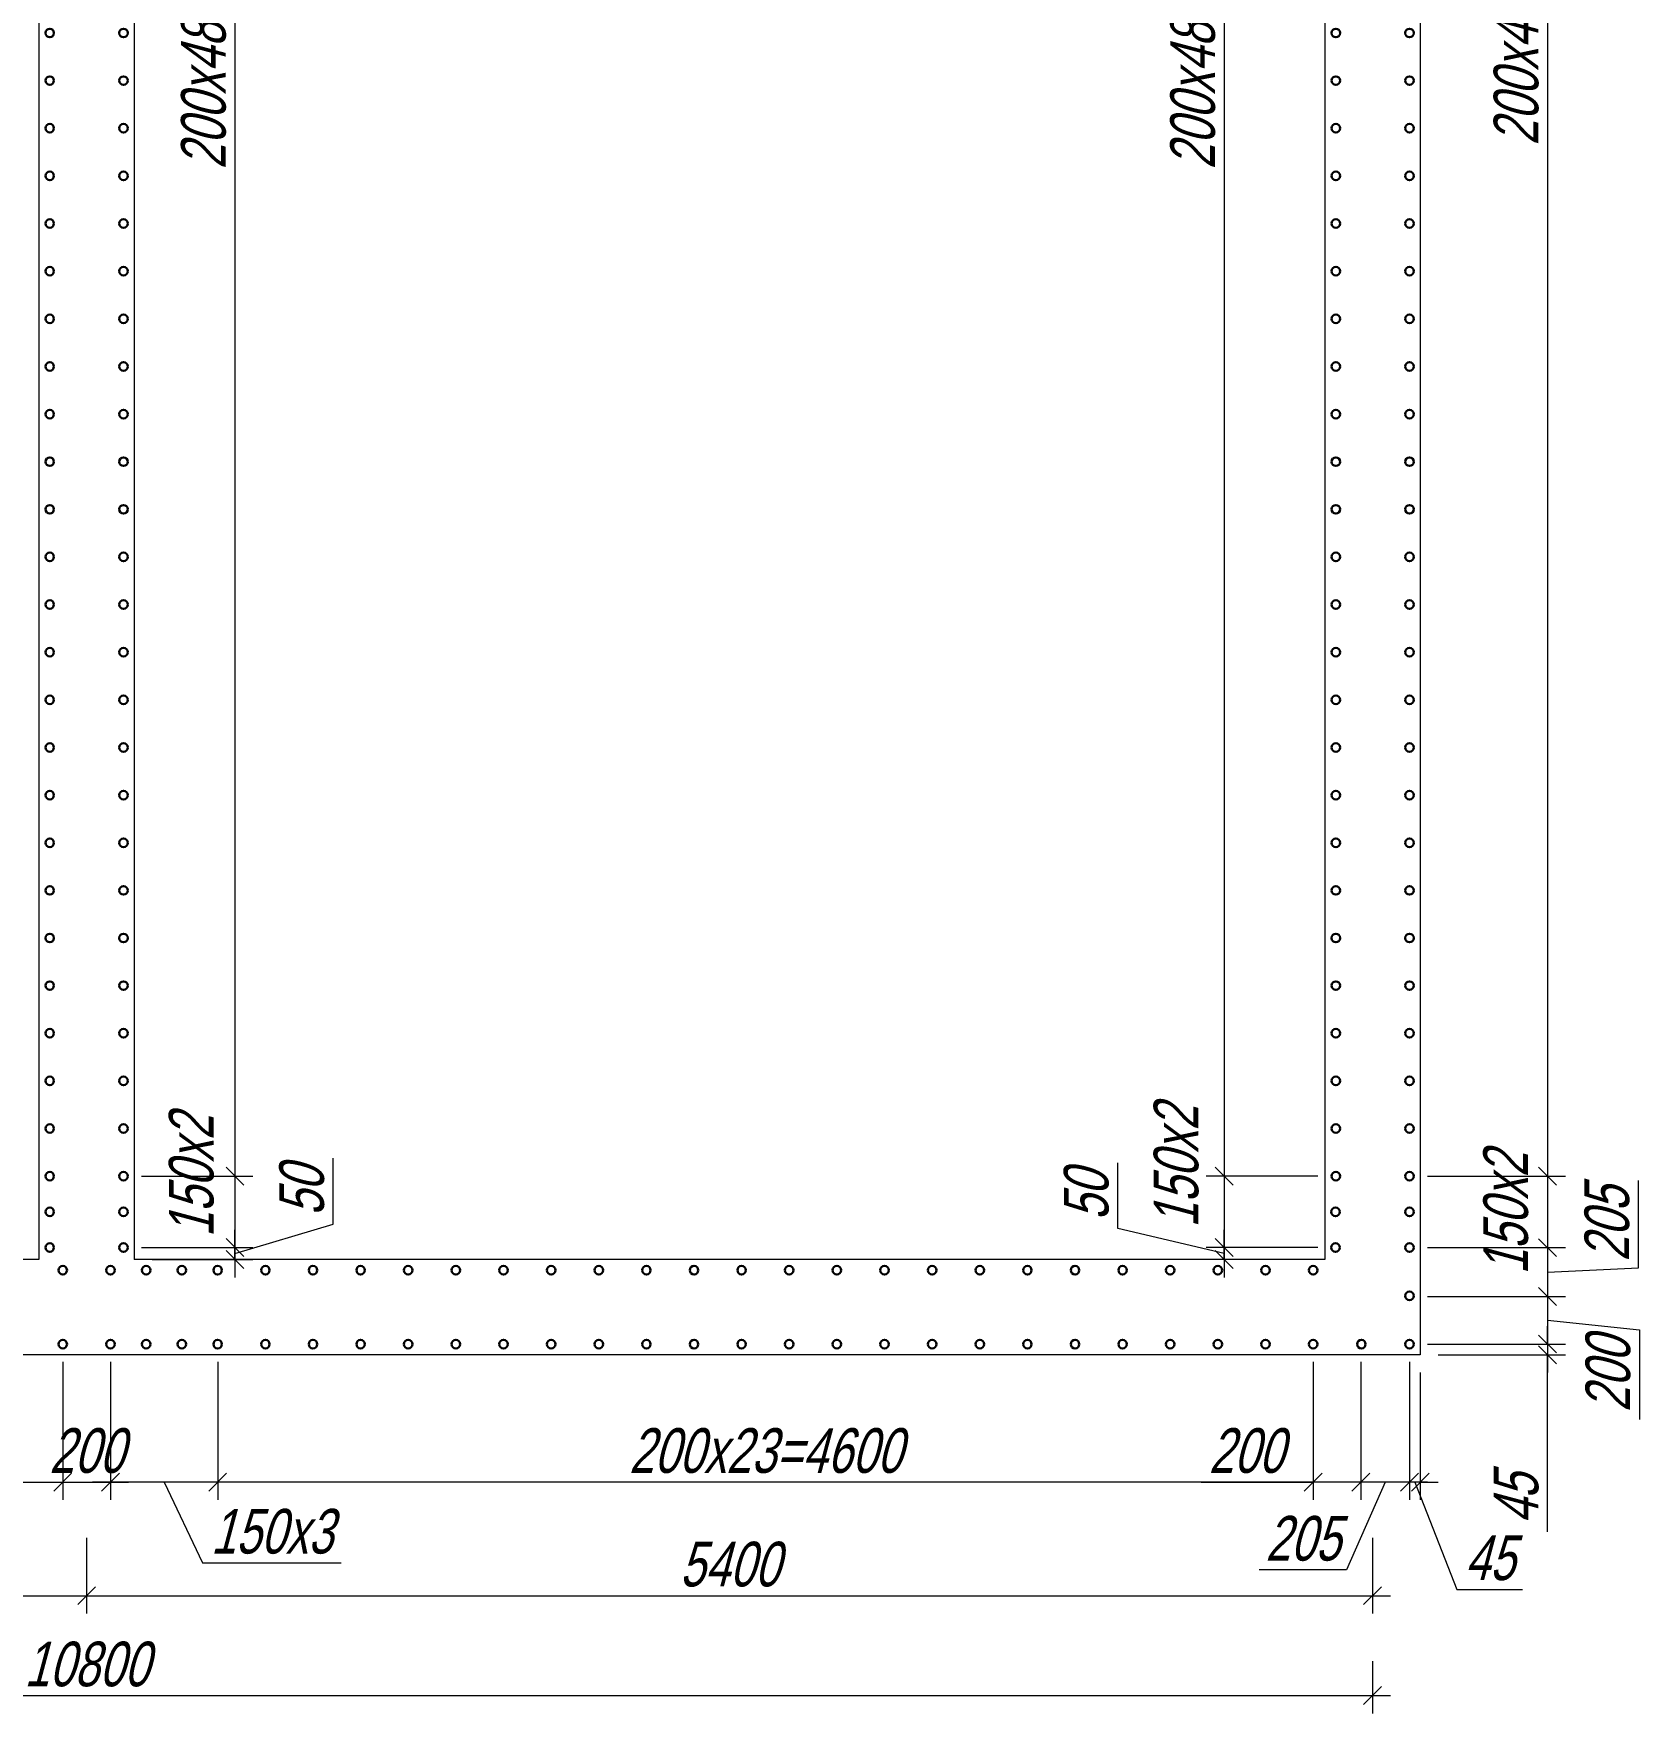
# Model space of a CAD drawing. Header units: millimetres. Extents: x 5929542 to 6152618, y 10240044 to 10382466.
# Drawn here: x 6065048 to 6071791, y 10284932 to 10291986 of the extents above; entities that cross this region are included whole.
import ezdxf

# ---------------------------------------------------------------- set-up
doc = ezdxf.new("R2010")
doc.units = ezdxf.units.MM
doc.header["$PDMODE"] = 35
doc.layers.get('Defpoints').update_dxf_attribs({"color": 253})
for name, color, linetype, lineweight in [('Основная', 7, 'Continuous', 30), ('Построения', 7, 'Continuous', 13), ('Размеры', 172, 'Continuous', 13)]:
    doc.layers.add(name, color=color, linetype=linetype, lineweight=lineweight)
doc.styles.add('GOST 2.304', font='mipgost.ttf', dxfattribs={"width": 0.75, "oblique": 15})
doc.dimstyles.new('SPDS', dxfattribs={"dimtxt": 2.5, "dimasz": 1, "dimexe": 1, "dimexo": 1, "dimgap": 0.5, "dimtad": 1, "dimdec": 0, "dimrnd": 0.001, "dimtxsty": 'GOST 2.304', "dimblk": 'OBLIQUE', "dimcen": 2.5, "dimdle": 1, "dimclrd": 256, "dimclre": 256, "dimclrt": 256, "dimadec": 0, "dimazin": 2, "dimtfac": 0.75, "dimtdec": 0, "dimtmove": 1, "dimatfit": 3, "dimfxl": 1, "dimtolj": 1, "dimlwd": -1, "dimlwe": -1, "dimarcsym": 0})

# ---------------------------------------------------------------- blocks, each defined once
blk = doc.blocks.new('_Oblique')
at = {"color": 0, "linetype": 'ByBlock', "lineweight": -2}
blk.add_line((-0.5, -0.5), (0.5, 0.5), dxfattribs=at)
blk = doc.blocks.new('*D217')
at = {"layer": 'Defpoints', "color": 0, "ltscale": 100, "transparency": 16777216}
for p in [(6059869.7, 10285226.8), (6070670.4, 10285226.8), (6070670.4, 10285007.3)]:
    blk.add_point(p, dxfattribs=at)
at = {"layer": 'Размеры', "ltscale": 100, "transparency": 16777216}
for p, q in [((6059869.7, 10285151.8), (6059869.7, 10284932.3)), ((6070670.4, 10285151.8), (6070670.4, 10284932.3)), ((6059794.7, 10285007.3), (6070745.4, 10285007.3))]:
    blk.add_line(p, q, dxfattribs=at)
at = {"layer": 'Размеры', "ltscale": 100, "transparency": 16777216, "xscale": 75, "yscale": 75, "zscale": 75, "rotation": 180}
blk.add_blockref('_Oblique', (6059869.7, 10285007.3), dxfattribs=at)
at = {"layer": 'Размеры', "ltscale": 100, "transparency": 16777216, "xscale": 75, "yscale": 75, "zscale": 75}
blk.add_blockref('_Oblique', (6070670.4, 10285007.3), dxfattribs=at)
at = {"layer": 'Размеры', "ltscale": 100, "transparency": 16777216, "insert": (6065270.1, 10285138.5), "char_height": 187.5, "attachment_point": 5, "style": 'GOST 2.304'}
blk.add_mtext('\\A1;10800', dxfattribs=at)
blk = doc.blocks.new('*D214')
at = {"layer": 'Defpoints', "color": 0, "ltscale": 100, "transparency": 16777216}
for p in [(6059869.7, 10285551.2), (6065270.4, 10285551.2), (6065270.4, 10285426.6)]:
    blk.add_point(p, dxfattribs=at)
at = {"layer": 'Размеры', "ltscale": 100, "transparency": 16777216}
for p, q in [((6059794.7, 10285426.6), (6065345.4, 10285426.6)), ((6059869.7, 10285476.2), (6059869.7, 10285351.6)), ((6065270.4, 10285476.2), (6065270.4, 10285351.6))]:
    blk.add_line(p, q, dxfattribs=at)
at = {"layer": 'Размеры', "ltscale": 100, "transparency": 16777216, "xscale": 75, "yscale": 75, "zscale": 75, "rotation": 180}
blk.add_blockref('_Oblique', (6059869.7, 10285426.6), dxfattribs=at)
at = {"layer": 'Размеры', "ltscale": 100, "transparency": 16777216, "xscale": 75, "yscale": 75, "zscale": 75}
blk.add_blockref('_Oblique', (6065270.4, 10285426.6), dxfattribs=at)
at = {"layer": 'Размеры', "ltscale": 100, "transparency": 16777216, "insert": (6062570.1, 10285557.9), "char_height": 187.5, "attachment_point": 5, "style": 'GOST 2.304'}
blk.add_mtext('\\A1;5400', dxfattribs=at)
blk = doc.blocks.new('*D215')
at = {"layer": 'Defpoints', "color": 0, "ltscale": 100, "transparency": 16777216}
for p in [(6065270.4, 10285744.9), (6070670.4, 10285744.9), (6070670.4, 10285426.6)]:
    blk.add_point(p, dxfattribs=at)
at = {"layer": 'Размеры', "ltscale": 100, "transparency": 16777216}
for p, q in [((6065270.4, 10285669.9), (6065270.4, 10285351.6)), ((6070670.4, 10285669.9), (6070670.4, 10285351.6)), ((6065195.4, 10285426.6), (6070745.4, 10285426.6))]:
    blk.add_line(p, q, dxfattribs=at)
at = {"layer": 'Размеры', "ltscale": 100, "transparency": 16777216, "xscale": 75, "yscale": 75, "zscale": 75, "rotation": 180}
blk.add_blockref('_Oblique', (6065270.4, 10285426.6), dxfattribs=at)
at = {"layer": 'Размеры', "ltscale": 100, "transparency": 16777216, "xscale": 75, "yscale": 75, "zscale": 75}
blk.add_blockref('_Oblique', (6070670.4, 10285426.6), dxfattribs=at)
at = {"layer": 'Размеры', "ltscale": 100, "transparency": 16777216, "insert": (6067970.4, 10285557.9), "char_height": 187.5, "attachment_point": 5, "style": 'GOST 2.304'}
blk.add_mtext('\\A1;5400', dxfattribs=at)
blk = doc.blocks.new('*U224')
at = {"layer": 'Основная', "ltscale": 100}
for centre in [(0, 155), (0, -155)]:
    blk.add_circle(centre, 18, dxfattribs=at)
blk = doc.blocks.new('*U225')
at = {"layer": 'Основная', "color": 0, "linetype": 'ByBlock', "lineweight": -2, "transparency": 16777216}
for p in [(0, 0), (200, 0), (400, 0), (600, 0), (800, 0), (1000, 0), (1200, 0), (1400, 0), (1600, 0), (1800, 0), (2000, 0), (2200, 0), (2400, 0), (2600, 0), (2800, 0), (3000, 0), (3200, 0), (3400, 0), (3600, 0), (3800, 0), (4000, 0), (4200, 0), (4400, 0)]:
    blk.add_blockref('*U224', p, dxfattribs=at)
blk = doc.blocks.new('*U228')
at = {"layer": 'Основная', "ltscale": 100}
for centre in [(0, 155), (0, -155)]:
    blk.add_circle(centre, 18, dxfattribs=at)
blk = doc.blocks.new('*U229')
at = {"layer": 'Основная', "color": 0, "linetype": 'ByBlock', "lineweight": -2, "transparency": 16777216}
for p in [(4800, 0), (5000, 0), (5200, 0), (5400, 0), (5600, 0), (5800, 0), (6000, 0), (6200, 0), (6400, 0), (6600, 0), (6800, 0), (7000, 0), (7200, 0), (7400, 0), (7600, 0), (7800, 0), (8000, 0), (8200, 0), (8400, 0), (8600, 0), (8800, 0), (9000, 0), (9200, 0), (9400, 0), (9600, 0)]:
    blk.add_blockref('*U228', p, dxfattribs=at)
blk = doc.blocks.new('*U230')
at = {"layer": 'Основная', "ltscale": 100}
for centre in [(0, 155), (0, -155)]:
    blk.add_circle(centre, 18, dxfattribs=at)
blk = doc.blocks.new('*U231')
at = {"layer": 'Основная', "color": 0, "linetype": 'ByBlock', "lineweight": -2, "transparency": 16777216}
for p in [(4800, 0), (5000, 0), (5200, 0), (5400, 0), (5600, 0), (5800, 0), (6000, 0), (6200, 0), (6400, 0), (6600, 0), (6800, 0), (7000, 0), (7200, 0), (7400, 0), (7600, 0), (7800, 0), (8000, 0), (8200, 0), (8400, 0), (8600, 0), (8800, 0), (9000, 0), (9200, 0), (9400, 0), (9600, 0)]:
    blk.add_blockref('*U230', p, dxfattribs=at)
blk = doc.blocks.new('*D256')
at = {"layer": 'Defpoints', "color": 0, "ltscale": 100, "transparency": 16777216}
for p in [(6064720.1, 10286483.1), (6065170.1, 10286483.1), (6065170.1, 10285903.6)]:
    blk.add_point(p, dxfattribs=at)
at = {"layer": 'Размеры', "ltscale": 100, "transparency": 16777216}
for p, q in [((6064720.1, 10286408.1), (6064720.1, 10285828.6)), ((6065170.1, 10286408.1), (6065170.1, 10285828.6)), ((6064645.1, 10285903.6), (6065245.1, 10285903.6)), ((6064945.1, 10285903.6), (6064697, 10285553.8)), ((6064697, 10285553.8), (6064114, 10285553.8))]:
    blk.add_line(p, q, dxfattribs=at)
at = {"layer": 'Размеры', "ltscale": 100, "transparency": 16777216, "xscale": 75, "yscale": 75, "zscale": 75, "rotation": 180}
blk.add_blockref('_Oblique', (6064720.1, 10285903.6), dxfattribs=at)
at = {"layer": 'Размеры', "ltscale": 100, "transparency": 16777216, "xscale": 75, "yscale": 75, "zscale": 75}
blk.add_blockref('_Oblique', (6065170.1, 10285903.6), dxfattribs=at)
at = {"layer": 'Размеры', "ltscale": 100, "transparency": 16777216, "insert": (6064405.5, 10285685), "char_height": 187.5, "attachment_point": 5, "style": 'GOST 2.304'}
blk.add_mtext('\\A1;150х3', dxfattribs=at)
blk = doc.blocks.new('*D257')
at = {"layer": 'Defpoints', "color": 0, "ltscale": 100, "transparency": 16777216}
for p in [(6065170.1, 10286483.1), (6065370.8, 10286483.1), (6065370.8, 10285903.6)]:
    blk.add_point(p, dxfattribs=at)
at = {"layer": 'Размеры', "ltscale": 100, "transparency": 16777216}
for p, q in [((6065170.1, 10286408.1), (6065170.1, 10285828.6)), ((6065370.8, 10286408.1), (6065370.8, 10285828.6)), ((6065095.1, 10285903.6), (6065445.8, 10285903.6))]:
    blk.add_line(p, q, dxfattribs=at)
at = {"layer": 'Размеры', "ltscale": 100, "transparency": 16777216, "xscale": 75, "yscale": 75, "zscale": 75, "rotation": 180}
blk.add_blockref('_Oblique', (6065170.1, 10285903.6), dxfattribs=at)
at = {"layer": 'Размеры', "ltscale": 100, "transparency": 16777216, "xscale": 75, "yscale": 75, "zscale": 75}
blk.add_blockref('_Oblique', (6065370.8, 10285903.6), dxfattribs=at)
at = {"layer": 'Размеры', "ltscale": 100, "transparency": 16777216, "insert": (6065270.4, 10286034.8), "char_height": 187.5, "attachment_point": 5, "style": 'GOST 2.304'}
blk.add_mtext('\\A1;200', dxfattribs=at)
blk = doc.blocks.new('*D253')
at = {"layer": 'Defpoints', "color": 0, "ltscale": 100, "transparency": 16777216}
for p in [(6065370.8, 10286483.1), (6065820.8, 10286483.1), (6065370.8, 10285903.6)]:
    blk.add_point(p, dxfattribs=at)
at = {"layer": 'Размеры', "ltscale": 100, "transparency": 16777216}
for p, q in [((6065370.8, 10286408.1), (6065370.8, 10285828.6)), ((6065820.8, 10286408.1), (6065820.8, 10285828.6)), ((6065895.8, 10285903.6), (6065295.8, 10285903.6)), ((6065595.8, 10285903.6), (6065756.8, 10285564.7)), ((6065756.8, 10285564.7), (6066339.8, 10285564.7))]:
    blk.add_line(p, q, dxfattribs=at)
at = {"layer": 'Размеры', "ltscale": 100, "transparency": 16777216, "xscale": 75, "yscale": 75, "zscale": 75, "rotation": 180}
blk.add_blockref('_Oblique', (6065370.8, 10285903.6), dxfattribs=at)
at = {"layer": 'Размеры', "ltscale": 100, "transparency": 16777216, "xscale": 75, "yscale": 75, "zscale": 75}
blk.add_blockref('_Oblique', (6065820.8, 10285903.6), dxfattribs=at)
at = {"layer": 'Размеры', "ltscale": 100, "transparency": 16777216, "insert": (6066048.3, 10285695.9), "char_height": 187.5, "attachment_point": 5, "style": 'GOST 2.304'}
blk.add_mtext('\\A1;150х3', dxfattribs=at)
blk = doc.blocks.new('*D254')
at = {"layer": 'Defpoints', "color": 0, "ltscale": 100, "transparency": 16777216}
for p in [(6070826.1, 10286483.1), (6070871.1, 10286438.1), (6070826.1, 10285903.6)]:
    blk.add_point(p, dxfattribs=at)
at = {"layer": 'Размеры', "ltscale": 100, "transparency": 16777216}
for p, q in [((6070826.1, 10286408.1), (6070826.1, 10285828.6)), ((6070871.1, 10286363.1), (6070871.1, 10285828.6)), ((6070826.1, 10285903.6), (6070751.1, 10285903.6)), ((6070871.1, 10285903.6), (6070826.1, 10285903.6)), ((6070871.1, 10285903.6), (6070826.1, 10285903.6)), ((6070848.6, 10285903.6), (6071024.8, 10285453.1)), ((6070871.1, 10285903.6), (6070946.1, 10285903.6)), ((6071024.8, 10285453.1), (6071300.7, 10285453.1))]:
    blk.add_line(p, q, dxfattribs=at)
at = {"layer": 'Размеры', "ltscale": 100, "transparency": 16777216, "xscale": 75, "yscale": 75, "zscale": 75}
blk.add_blockref('_Oblique', (6070826.1, 10285903.6), dxfattribs=at)
at = {"layer": 'Размеры', "ltscale": 100, "transparency": 16777216, "xscale": 75, "yscale": 75, "zscale": 75, "rotation": 180}
blk.add_blockref('_Oblique', (6070871.1, 10285903.6), dxfattribs=at)
at = {"layer": 'Размеры', "ltscale": 100, "transparency": 16777216, "insert": (6071162.7, 10285584.4), "char_height": 187.5, "attachment_point": 5, "style": 'GOST 2.304'}
blk.add_mtext('\\A1;45', dxfattribs=at)
blk = doc.blocks.new('*D249')
at = {"layer": 'Defpoints', "color": 0, "ltscale": 100, "transparency": 16777216}
for p in [(6070621.6, 10286483.1), (6070826.1, 10286483.1), (6070621.6, 10285903.6)]:
    blk.add_point(p, dxfattribs=at)
at = {"layer": 'Размеры', "ltscale": 100, "transparency": 16777216}
for p, q in [((6070621.6, 10286408.1), (6070621.6, 10285828.6)), ((6070826.1, 10286408.1), (6070826.1, 10285828.6)), ((6070901.1, 10285903.6), (6070546.6, 10285903.6)), ((6070723.9, 10285903.6), (6070560.8, 10285535)), ((6070560.8, 10285535), (6070194.6, 10285535))]:
    blk.add_line(p, q, dxfattribs=at)
at = {"layer": 'Размеры', "ltscale": 100, "transparency": 16777216, "xscale": 75, "yscale": 75, "zscale": 75, "rotation": 180}
blk.add_blockref('_Oblique', (6070621.6, 10285903.6), dxfattribs=at)
at = {"layer": 'Размеры', "ltscale": 100, "transparency": 16777216, "xscale": 75, "yscale": 75, "zscale": 75}
blk.add_blockref('_Oblique', (6070826.1, 10285903.6), dxfattribs=at)
at = {"layer": 'Размеры', "ltscale": 100, "transparency": 16777216, "insert": (6070377.7, 10285666.3), "char_height": 187.5, "attachment_point": 5, "style": 'GOST 2.304'}
blk.add_mtext('\\A1;205', dxfattribs=at)
blk = doc.blocks.new('*D250')
at = {"layer": 'Defpoints', "color": 0, "ltscale": 100, "transparency": 16777216}
for p in [(6070421.1, 10286483.1), (6070621.6, 10286483.1), (6070421.1, 10285903.6)]:
    blk.add_point(p, dxfattribs=at)
at = {"layer": 'Размеры', "ltscale": 100, "transparency": 16777216}
for p, q in [((6070421.1, 10286408.1), (6070421.1, 10285828.6)), ((6070621.6, 10286408.1), (6070621.6, 10285828.6)), ((6069951.4, 10285903.6), (6070421.1, 10285903.6)), ((6070696.6, 10285903.6), (6070346.1, 10285903.6))]:
    blk.add_line(p, q, dxfattribs=at)
at = {"layer": 'Размеры', "ltscale": 100, "transparency": 16777216, "xscale": 75, "yscale": 75, "zscale": 75, "rotation": 180}
blk.add_blockref('_Oblique', (6070421.1, 10285903.6), dxfattribs=at)
at = {"layer": 'Размеры', "ltscale": 100, "transparency": 16777216, "xscale": 75, "yscale": 75, "zscale": 75}
blk.add_blockref('_Oblique', (6070621.6, 10285903.6), dxfattribs=at)
at = {"layer": 'Размеры', "ltscale": 100, "transparency": 16777216, "insert": (6070139.6, 10286034.8), "char_height": 187.5, "attachment_point": 5, "style": 'GOST 2.304'}
blk.add_mtext('\\A1;200', dxfattribs=at)
blk = doc.blocks.new('*D251')
at = {"layer": 'Defpoints', "color": 0, "ltscale": 100, "transparency": 16777216}
for p in [(6065820.8, 10286483.1), (6070421.1, 10286483.1), (6065820.8, 10285903.6)]:
    blk.add_point(p, dxfattribs=at)
at = {"layer": 'Размеры', "ltscale": 100, "transparency": 16777216}
for p, q in [((6065820.8, 10286408.1), (6065820.8, 10285828.6)), ((6070421.1, 10286408.1), (6070421.1, 10285828.6)), ((6070496.1, 10285903.6), (6065745.8, 10285903.6))]:
    blk.add_line(p, q, dxfattribs=at)
at = {"layer": 'Размеры', "ltscale": 100, "transparency": 16777216, "xscale": 75, "yscale": 75, "zscale": 75, "rotation": 180}
blk.add_blockref('_Oblique', (6065820.8, 10285903.6), dxfattribs=at)
at = {"layer": 'Размеры', "ltscale": 100, "transparency": 16777216, "xscale": 75, "yscale": 75, "zscale": 75}
blk.add_blockref('_Oblique', (6070421.1, 10285903.6), dxfattribs=at)
at = {"layer": 'Размеры', "ltscale": 100, "transparency": 16777216, "insert": (6068120.9, 10286034.8), "char_height": 187.5, "attachment_point": 5, "style": 'GOST 2.304'}
blk.add_mtext('\\A1;200х23=4600', dxfattribs=at)
blk = doc.blocks.new('*D260')
at = {"layer": 'Defpoints', "color": 0, "ltscale": 100, "transparency": 16777216}
for p in [(6070826.1, 10296988.6), (6070826.1, 10287188.1), (6071405.6, 10287188.1)]:
    blk.add_point(p, dxfattribs=at)
at = {"layer": 'Размеры', "ltscale": 100, "transparency": 16777216}
for p, q in [((6071405.6, 10297063.6), (6071405.6, 10287113.1)), ((6070901.1, 10296988.6), (6071480.6, 10296988.6)), ((6070901.1, 10287188.1), (6071480.6, 10287188.1))]:
    blk.add_line(p, q, dxfattribs=at)
at = {"layer": 'Размеры', "ltscale": 100, "transparency": 16777216, "xscale": 75, "yscale": 75, "zscale": 75}
for p, rotation in [((6071405.6, 10296988.6), 90), ((6071405.6, 10287188.1), 270)]:
    blk.add_blockref('_Oblique', p, dxfattribs=dict(at, rotation=rotation))
at = {"layer": 'Размеры', "ltscale": 100, "transparency": 16777216, "insert": (6071274.4, 10292088.4), "char_height": 187.5, "attachment_point": 5, "rotation": 90, "style": 'GOST 2.304'}
blk.add_mtext('\\A1;200х49=9800', dxfattribs=at)
blk = doc.blocks.new('*D261')
at = {"layer": 'Defpoints', "color": 0, "ltscale": 100, "transparency": 16777216}
for p in [(6070826.1, 10287188.1), (6070826.1, 10286888.1), (6071405.6, 10286888.1)]:
    blk.add_point(p, dxfattribs=at)
at = {"layer": 'Размеры', "ltscale": 100, "transparency": 16777216}
for p, q in [((6071405.6, 10287263.1), (6071405.6, 10286813.1)), ((6070901.1, 10287188.1), (6071480.6, 10287188.1)), ((6070901.1, 10286888.1), (6071480.6, 10286888.1))]:
    blk.add_line(p, q, dxfattribs=at)
at = {"layer": 'Размеры', "ltscale": 100, "transparency": 16777216, "xscale": 75, "yscale": 75, "zscale": 75}
for p, rotation in [((6071405.6, 10287188.1), 90), ((6071405.6, 10286888.1), 270)]:
    blk.add_blockref('_Oblique', p, dxfattribs=dict(at, rotation=rotation))
at = {"layer": 'Размеры', "ltscale": 100, "transparency": 16777216, "insert": (6071230.8, 10287031.5), "char_height": 187.5, "attachment_point": 5, "rotation": 90, "style": 'GOST 2.304'}
blk.add_mtext('\\A1;150х2', dxfattribs=at)
blk = doc.blocks.new('*D262')
at = {"layer": 'Defpoints', "color": 0, "ltscale": 100, "transparency": 16777216}
for p in [(6070826.1, 10286888.1), (6070826.1, 10286683.1), (6071405.6, 10286683.1)]:
    blk.add_point(p, dxfattribs=at)
at = {"layer": 'Размеры', "ltscale": 100, "transparency": 16777216}
for p, q in [((6071787, 10286803.7), (6071787, 10287169.9)), ((6071405.6, 10286963.1), (6071405.6, 10286608.1)), ((6070901.1, 10286888.1), (6071480.6, 10286888.1)), ((6071405.6, 10286785.6), (6071787, 10286803.7)), ((6070901.1, 10286683.1), (6071480.6, 10286683.1))]:
    blk.add_line(p, q, dxfattribs=at)
at = {"layer": 'Размеры', "ltscale": 100, "transparency": 16777216, "xscale": 75, "yscale": 75, "zscale": 75}
for p, rotation in [((6071405.6, 10286888.1), 90), ((6071405.6, 10286683.1), 270)]:
    blk.add_blockref('_Oblique', p, dxfattribs=dict(at, rotation=rotation))
at = {"layer": 'Размеры', "ltscale": 100, "transparency": 16777216, "insert": (6071655.7, 10286986.8), "char_height": 187.5, "attachment_point": 5, "rotation": 90, "style": 'GOST 2.304'}
blk.add_mtext('\\A1;205', dxfattribs=at)
blk = doc.blocks.new('*D263')
at = {"layer": 'Defpoints', "color": 0, "ltscale": 100, "transparency": 16777216}
for p in [(6070826.1, 10286683.1), (6070826.1, 10286483.1), (6071405.6, 10286483.1)]:
    blk.add_point(p, dxfattribs=at)
at = {"layer": 'Размеры', "ltscale": 100, "transparency": 16777216}
for p, q in [((6071405.6, 10286758.1), (6071405.6, 10286408.1)), ((6070901.1, 10286683.1), (6071480.6, 10286683.1)), ((6071405.6, 10286583.1), (6071791.3, 10286542.6)), ((6070901.1, 10286483.1), (6071480.6, 10286483.1)), ((6071791.3, 10286542.6), (6071791.3, 10286166.2))]:
    blk.add_line(p, q, dxfattribs=at)
at = {"layer": 'Размеры', "ltscale": 100, "transparency": 16777216, "xscale": 75, "yscale": 75, "zscale": 75}
for p, rotation in [((6071405.6, 10286683.1), 90), ((6071405.6, 10286483.1), 270)]:
    blk.add_blockref('_Oblique', p, dxfattribs=dict(at, rotation=rotation))
at = {"layer": 'Размеры', "ltscale": 100, "transparency": 16777216, "insert": (6071660, 10286354.4), "char_height": 187.5, "attachment_point": 5, "rotation": 90, "style": 'GOST 2.304'}
blk.add_mtext('\\A1;200', dxfattribs=at)
blk = doc.blocks.new('*D265')
at = {"layer": 'Defpoints', "color": 0, "ltscale": 100, "transparency": 16777216}
for p in [(6070826.1, 10286483.1), (6070871.1, 10286438.1), (6071405.6, 10286438.1)]:
    blk.add_point(p, dxfattribs=at)
at = {"layer": 'Размеры', "ltscale": 100, "transparency": 16777216}
for p, q in [((6071405.6, 10286483.1), (6071405.6, 10286558.1)), ((6070901.1, 10286483.1), (6071480.6, 10286483.1)), ((6071405.6, 10286483.1), (6071405.6, 10286438.1)), ((6071405.6, 10286483.1), (6071405.6, 10286438.1)), ((6070946.1, 10286438.1), (6071480.6, 10286438.1)), ((6071405.6, 10286438.1), (6071405.6, 10286363.1)), ((6071405.6, 10285694.8), (6071405.6, 10286438.1))]:
    blk.add_line(p, q, dxfattribs=at)
at = {"layer": 'Размеры', "ltscale": 100, "transparency": 16777216, "xscale": 75, "yscale": 75, "zscale": 75}
for p, rotation in [((6071405.6, 10286483.1), 270), ((6071405.6, 10286438.1), 90)]:
    blk.add_blockref('_Oblique', p, dxfattribs=dict(at, rotation=rotation))
at = {"layer": 'Размеры', "ltscale": 100, "transparency": 16777216, "insert": (6071274.4, 10285832.7), "char_height": 187.5, "attachment_point": 5, "rotation": 90, "style": 'GOST 2.304'}
blk.add_mtext('\\A1;45', dxfattribs=at)
blk = doc.blocks.new('*D271')
at = {"layer": 'Defpoints', "color": 0, "ltscale": 100, "transparency": 16777216}
for p in [(6065425.3, 10296788.3), (6065425.3, 10287188.3), (6065893.3, 10287188.3)]:
    blk.add_point(p, dxfattribs=at)
at = {"layer": 'Размеры', "ltscale": 100, "transparency": 16777216}
for p, q in [((6065893.3, 10296863.3), (6065893.3, 10287113.3)), ((6065500.3, 10296788.3), (6065968.3, 10296788.3)), ((6065500.3, 10287188.3), (6065968.3, 10287188.3))]:
    blk.add_line(p, q, dxfattribs=at)
at = {"layer": 'Размеры', "ltscale": 100, "transparency": 16777216, "xscale": 75, "yscale": 75, "zscale": 75}
for p, rotation in [((6065893.3, 10296788.3), 90), ((6065893.3, 10287188.3), 270)]:
    blk.add_blockref('_Oblique', p, dxfattribs=dict(at, rotation=rotation))
at = {"layer": 'Размеры', "ltscale": 100, "transparency": 16777216, "insert": (6065762.1, 10291988.3), "char_height": 187.5, "attachment_point": 5, "rotation": 90, "style": 'GOST 2.304'}
blk.add_mtext('\\A1;200х48=9600', dxfattribs=at)
blk = doc.blocks.new('*D272')
at = {"layer": 'Defpoints', "color": 0, "ltscale": 100, "transparency": 16777216}
for p in [(6065425.3, 10287188.3), (6065425.3, 10286888.3), (6065893.3, 10286888.3)]:
    blk.add_point(p, dxfattribs=at)
at = {"layer": 'Размеры', "ltscale": 100, "transparency": 16777216}
for p, q in [((6065893.3, 10287263.3), (6065893.3, 10286813.3)), ((6065500.3, 10287188.3), (6065968.3, 10287188.3)), ((6065500.3, 10286888.3), (6065968.3, 10286888.3))]:
    blk.add_line(p, q, dxfattribs=at)
at = {"layer": 'Размеры', "ltscale": 100, "transparency": 16777216, "xscale": 75, "yscale": 75, "zscale": 75}
for p, rotation in [((6065893.3, 10287188.3), 90), ((6065893.3, 10286888.3), 270)]:
    blk.add_blockref('_Oblique', p, dxfattribs=dict(at, rotation=rotation))
at = {"layer": 'Размеры', "ltscale": 100, "transparency": 16777216, "insert": (6065711, 10287188.3), "char_height": 187.5, "attachment_point": 5, "rotation": 90, "style": 'GOST 2.304'}
blk.add_mtext('\\A1;150х2', dxfattribs=at)
blk = doc.blocks.new('*D273')
at = {"layer": 'Defpoints', "color": 0, "ltscale": 100, "transparency": 16777216}
for p in [(6065470.3, 10286838.3), (6065625, 10286888.3), (6065893.3, 10286888.3)]:
    blk.add_point(p, dxfattribs=at)
at = {"layer": 'Размеры', "ltscale": 100, "transparency": 16777216}
for p, q in [((6066305.8, 10286987.1), (6066305.8, 10287263.1)), ((6065893.3, 10286863.3), (6066305.8, 10286987.1)), ((6065893.3, 10286888.3), (6065893.3, 10286963.3)), ((6065545.3, 10286838.3), (6065968.3, 10286838.3)), ((6065700, 10286888.3), (6065968.3, 10286888.3)), ((6065893.3, 10286838.3), (6065893.3, 10286888.3)), ((6065893.3, 10286838.3), (6065893.3, 10286888.3)), ((6065893.3, 10286838.3), (6065893.3, 10286763.3))]:
    blk.add_line(p, q, dxfattribs=at)
at = {"layer": 'Размеры', "ltscale": 100, "transparency": 16777216, "xscale": 75, "yscale": 75, "zscale": 75}
for p, rotation in [((6065893.3, 10286888.3), 270), ((6065893.3, 10286838.3), 90)]:
    blk.add_blockref('_Oblique', p, dxfattribs=dict(at, rotation=rotation))
at = {"layer": 'Размеры', "ltscale": 100, "transparency": 16777216, "insert": (6066174.6, 10287125.1), "char_height": 187.5, "attachment_point": 5, "rotation": 90, "style": 'GOST 2.304'}
blk.add_mtext('\\A1;50', dxfattribs=at)
blk = doc.blocks.new('*D275')
at = {"layer": 'Defpoints', "color": 0, "ltscale": 100, "transparency": 16777216}
for p in [(6070515.5, 10296788.3), (6070047.5, 10287188.3), (6070515.5, 10287188.3)]:
    blk.add_point(p, dxfattribs=at)
at = {"layer": 'Размеры', "ltscale": 100, "transparency": 16777216}
for p, q in [((6070047.5, 10296863.3), (6070047.5, 10287113.3)), ((6070440.5, 10296788.3), (6069972.5, 10296788.3)), ((6070440.5, 10287188.3), (6069972.5, 10287188.3))]:
    blk.add_line(p, q, dxfattribs=at)
at = {"layer": 'Размеры', "ltscale": 100, "transparency": 16777216, "xscale": 75, "yscale": 75, "zscale": 75}
for p, rotation in [((6070047.5, 10296788.3), 90), ((6070047.5, 10287188.3), 270)]:
    blk.add_blockref('_Oblique', p, dxfattribs=dict(at, rotation=rotation))
at = {"layer": 'Размеры', "ltscale": 100, "transparency": 16777216, "insert": (6069916.2, 10291988.3), "char_height": 187.5, "attachment_point": 5, "rotation": 90, "style": 'GOST 2.304'}
blk.add_mtext('\\A1;200х48=9600', dxfattribs=at)
blk = doc.blocks.new('*D277')
at = {"layer": 'Defpoints', "color": 0, "ltscale": 100, "transparency": 16777216}
for p in [(6070515.5, 10287188.3), (6070047.5, 10286888.3), (6070515.5, 10286888.3)]:
    blk.add_point(p, dxfattribs=at)
at = {"layer": 'Размеры', "ltscale": 100, "transparency": 16777216}
for p, q in [((6070047.5, 10287263.3), (6070047.5, 10286813.3)), ((6070440.5, 10287188.3), (6069972.5, 10287188.3)), ((6070440.5, 10286888.3), (6069972.5, 10286888.3))]:
    blk.add_line(p, q, dxfattribs=at)
at = {"layer": 'Размеры', "ltscale": 100, "transparency": 16777216, "xscale": 75, "yscale": 75, "zscale": 75}
for p, rotation in [((6070047.5, 10287188.3), 90), ((6070047.5, 10286888.3), 270)]:
    blk.add_blockref('_Oblique', p, dxfattribs=dict(at, rotation=rotation))
at = {"layer": 'Размеры', "ltscale": 100, "transparency": 16777216, "insert": (6069846.6, 10287228), "char_height": 187.5, "attachment_point": 5, "rotation": 90, "style": 'GOST 2.304'}
blk.add_mtext('\\A1;150х2', dxfattribs=at)
blk = doc.blocks.new('*D276')
at = {"layer": 'Defpoints', "color": 0, "ltscale": 100, "transparency": 16777216}
for p in [(6070047.5, 10286888.3), (6070315.9, 10286888.3), (6070470.5, 10286838.3)]:
    blk.add_point(p, dxfattribs=at)
at = {"layer": 'Размеры', "ltscale": 100, "transparency": 16777216}
for p, q in [((6069600.5, 10286968.3), (6069600.5, 10287244.3)), ((6070047.5, 10286863.3), (6069600.5, 10286968.3)), ((6070047.5, 10286888.3), (6070047.5, 10286963.3)), ((6070240.9, 10286888.3), (6069972.5, 10286888.3)), ((6070395.5, 10286838.3), (6069972.5, 10286838.3)), ((6070047.5, 10286838.3), (6070047.5, 10286888.3)), ((6070047.5, 10286838.3), (6070047.5, 10286888.3)), ((6070047.5, 10286838.3), (6070047.5, 10286763.3))]:
    blk.add_line(p, q, dxfattribs=at)
at = {"layer": 'Размеры', "ltscale": 100, "transparency": 16777216, "xscale": 75, "yscale": 75, "zscale": 75}
for p, rotation in [((6070047.5, 10286888.3), 270), ((6070047.5, 10286838.3), 90)]:
    blk.add_blockref('_Oblique', p, dxfattribs=dict(at, rotation=rotation))
at = {"layer": 'Размеры', "ltscale": 100, "transparency": 16777216, "insert": (6069469.3, 10287106.3), "char_height": 187.5, "attachment_point": 5, "rotation": 90, "style": 'GOST 2.304'}
blk.add_mtext('\\A1;50', dxfattribs=at)

msp = doc.modelspace()

# ---------------------------------------------------------------- linework, layer by layer
at = {"layer": 'Основная', "ltscale": 75}
for centre in [(6065115.41076, 10287038.30898), (6065425.41076, 10287038.30898), (6070515.41076, 10287038.11898), (6070825.41076, 10287038.11898), (6065115.41076, 10286888.30898), (6065425.41076, 10286888.30898), (6070515.41076, 10286888.11898), (6070825.41076, 10286888.11898), (6065170.05737, 10286793.11898), (6065370.76415, 10286793.11898), (6065520.76415, 10286793.11898), (6065670.76415, 10286793.11898), (6065820.76415, 10286793.11898), (6070826.11438, 10286685.61898), (6065170.05737, 10286483.11898), (6065370.76415, 10286483.11898), (6065520.76415, 10286483.11898), (6065670.76415, 10286483.11898), (6065820.76415, 10286483.11898), (6070623.61438, 10286483.11898), (6070826.11438, 10286483.11898)]:
    msp.add_circle(centre, 18, dxfattribs=at)
at = {"layer": 'Построения', "ltscale": 75}
for p, q in [((6065070.05896, 10296838.11898), (6065070.41076, 10286838.11898)), ((6065470.05896, 10296838.11898), (6065470.41076, 10286838.11898))]:
    msp.add_line(p, q, dxfattribs=at)
msp.add_lwpolyline([(6059669.70715, 10297238.11898), (6070870.41076, 10297238.11898), (6070870.41076, 10286438.11898), (6059669.70715, 10286438.11898)], close=True, dxfattribs=at)
for points in [[(6065070.41076, 10286838.11898), (6060069.70715, 10286838.11898), (6060069.70715, 10296838.11898), (6065070.05896, 10296838.11898)], [(6065470.05896, 10296838.11898), (6070470.41076, 10296838.11898), (6070470.41076, 10286838.11898), (6065470.41076, 10286838.11898)]]:
    msp.add_lwpolyline(points, dxfattribs=at)

# ---------------------------------------------------------------- block references
at = {"layer": 'Основная', "rotation": 270}
msp.add_blockref('*U231', (6065270.41076, 10296788.11898), dxfattribs=at)
at = {"layer": 'Основная', "xscale": -1, "rotation": 90}
msp.add_blockref('*U229', (6070671.11438, 10296788.11898), dxfattribs=at)
at = {"layer": 'Основная', "xscale": -1}
msp.add_blockref('*U225', (6070421.11438, 10286638.11898), dxfattribs=at)

# ---------------------------------------------------------------- dimensions: what is measured, and where the dimension line sits
at = {"layer": 'Размеры', "ltscale": 100}
for base, p1, p2, angle, text, picture, middle in [((6071405.6394453757, 10287188.1189775504), (6070826.1143760346, 10296988.6189775504), (6070826.1143760365, 10287188.1189775504), 270, '200х49=<>', '*D260', (6071405.6394453757, 10292088.3689775504)), ((6070047.47235, 10286888.30897), (6070515.50429, 10287188.30897), (6070515.50429, 10286888.30897), 90, '150х2', '*D277', (6069977.82083, 10287228.03294)), ((6065893.34917, 10286888.30897), (6065425.31723, 10287188.30897), (6065425.31723, 10286888.30897), 90, '150х2', '*D272', (6065842.22822, 10287188.30897)), ((6071405.63945, 10286888.11898), (6070826.11438, 10287188.11898), (6070826.11438, 10286888.11898), 90, '150х2', '*D261', (6071362.09071, 10287031.4694)), ((6065370.76415, 10285903.59391), (6065820.76415, 10286483.11898), (6065370.76415, 10286483.11898), 180, '150х3', '*D253', (6065794.28786, 10285564.66315))]:
    dim = msp.add_linear_dim(base=base, p1=p1, p2=p2, angle=angle, text=text, dimstyle='SPDS', override={"dimscale": 75, "dimlfac": 1, "dimrnd": 5, "dimtxsty": 'GOST 2.304', "dimtolj": 1}, dxfattribs=at)
    dim.commit()
    dim.dimension.update_dxf_attribs({"geometry": picture, "text_midpoint": middle, "dimtype": 160})
for base, p1, p2, angle, text, picture, middle in [((6065893.34917, 10287188.30897), (6065425.31723, 10296788.30897), (6065425.31723, 10287188.30897), 90, '200х48=<>', '*D271', (6065762.09917, 10291988.30897)), ((6070047.47235, 10287188.30897), (6070515.50429, 10296788.30897), (6070515.50429, 10287188.30897), 90, '200х48=<>', '*D275', (6069916.22235, 10291988.30897)), ((6065820.76415, 10285903.59391), (6070421.11438, 10286483.11898), (6065820.76415, 10286483.11898), 180, '200х23=<>', '*D251', (6068120.93926, 10286034.84391))]:
    dim = msp.add_linear_dim(base=base, p1=p1, p2=p2, angle=angle, text=text, dimstyle='SPDS', override={"dimscale": 75, "dimlfac": 1, "dimrnd": 5, "dimtxsty": 'GOST 2.304', "dimtolj": 1}, dxfattribs=at)
    dim.commit()
    dim.dimension.update_dxf_attribs({"geometry": picture, "text_midpoint": middle})
dim = msp.add_linear_dim(base=(6065893.34917, 10286888.30897), p1=(6065470.31723, 10286838.30897), p2=(6065624.96694, 10286888.30897), angle=90, dimstyle='SPDS', override={"dimscale": 75, "dimlfac": 1, "dimrnd": 5, "dimtxsty": 'GOST 2.304', "dimtolj": 1}, dxfattribs=at)
dim.commit()
dim.dimension.update_dxf_attribs({"geometry": '*D273', "text_midpoint": (6066174.59917, 10287024.55897)})
for base, p1, p2, angle, override, picture, middle in [((6070047.47235, 10286888.30897), (6070470.50429, 10286838.30897), (6070315.85458, 10286888.30897), 90, {"dimscale": 75, "dimlfac": 1, "dimrnd": 5, "dimtxsty": 'GOST 2.304', "dimtolj": 1}, '*D276', (6069600.54903, 10287005.82118)), ((6071405.63945, 10286683.11898), (6070826.11438, 10286888.11898), (6070826.11438, 10286683.11898), 90, {"dimscale": 75, "dimlfac": 1, "dimrnd": 5, "dimtxsty": 'GOST 2.304', "dimtolj": 1}, '*D262', (6071786.97835, 10286841.16736)), ((6071405.63945, 10286483.11898), (6070826.11438, 10286683.11898), (6070826.11438, 10286483.11898), 90, {"dimscale": 75, "dimlfac": 1, "dimrnd": 5, "dimtxsty": 'GOST 2.304', "dimtolj": 1}, '*D263', (6071791.28991, 10286505.0563)), ((6071405.63945, 10286438.11898), (6070826.11438, 10286483.11898), (6070871.11438, 10286438.11898), 90, {"dimscale": 75, "dimlfac": 1, "dimrnd": 5, "dimtxsty": 'GOST 2.304', "dimtolj": 1}, '*D265', (6071519.46237, 10285832.74711)), ((6070421.1143760365, 10285903.5939082094), (6070621.6143760383, 10286483.1189775504), (6070421.1143760365, 10286483.1189775504), 180, {"dimscale": 75, "dimlfac": 1, "dimrnd": 5, "dimtxsty": 'GOST 2.304', "dimtolj": 1}, '*D250', (6070139.5769817485, 10285903.5939082094)), ((6070621.6143760383, 10285903.5939082094), (6070826.1143760402, 10286483.1189775504), (6070621.6143760383, 10286483.1189775504), 180, {"dimscale": 75, "dimlfac": 1, "dimtxsty": 'GOST 2.304', "dimtolj": 1}, '*D249', (6070523.3232708937, 10285535.0107156802)), ((6070826.11438, 10285903.59391), (6070871.11438, 10286438.11898), (6070826.11438, 10286483.11898), 180, {"dimscale": 75, "dimlfac": 1, "dimtxsty": 'GOST 2.304', "dimtolj": 1}, '*D254', (6071062.29321, 10285453.13758))]:
    dim = msp.add_linear_dim(base=base, p1=p1, p2=p2, angle=angle, dimstyle='SPDS', override=override, dxfattribs=at)
    dim.commit()
    dim.dimension.update_dxf_attribs({"geometry": picture, "text_midpoint": middle, "dimtype": 160})
dim = msp.add_linear_dim(base=(6065170.05737, 10285903.59391), p1=(6064720.05737, 10286483.11898), p2=(6065170.05737, 10286483.11898), text='150х3', dimstyle='SPDS', override={"dimscale": 75, "dimlfac": 1, "dimrnd": 5, "dimtxsty": 'GOST 2.304', "dimtolj": 1}, dxfattribs=at)
dim.commit()
dim.dimension.update_dxf_attribs({"geometry": '*D256', "text_midpoint": (6064659.45049, 10285553.78421), "dimtype": 160})
dim = msp.add_linear_dim(base=(6065370.76415, 10285903.59391), p1=(6065170.05737, 10286483.11898), p2=(6065370.76415, 10286483.11898), dimstyle='SPDS', override={"dimscale": 75, "dimlfac": 1, "dimrnd": 5, "dimtxsty": 'GOST 2.304', "dimtolj": 1}, dxfattribs=at)
dim.commit()
dim.dimension.update_dxf_attribs({"geometry": '*D257', "text_midpoint": (6065270.41076, 10285903.59391), "dimtype": 160})
for base, p1, p2, picture, middle in [((6070670.41076, 10285426.6055), (6065270.41076, 10285744.88713), (6070670.41076, 10285744.88713), '*D215', (6067970.41076, 10285557.8555)), ((6065270.41076, 10285426.6055), (6059869.70715, 10285551.17567), (6065270.41076, 10285551.17567), '*D214', (6062570.05896, 10285557.8555)), ((6070670.41076, 10285007.29477), (6059869.70715, 10285226.83618), (6070670.41076, 10285226.83618), '*D217', (6065270.05896, 10285138.54477))]:
    dim = msp.add_linear_dim(base=base, p1=p1, p2=p2, dimstyle='SPDS', override={"dimscale": 75, "dimlfac": 1, "dimrnd": 5, "dimtxsty": 'GOST 2.304', "dimtolj": 1}, dxfattribs=at)
    dim.commit()
    dim.dimension.update_dxf_attribs({"geometry": picture, "text_midpoint": middle})

doc.saveas('drawing.dxf')
